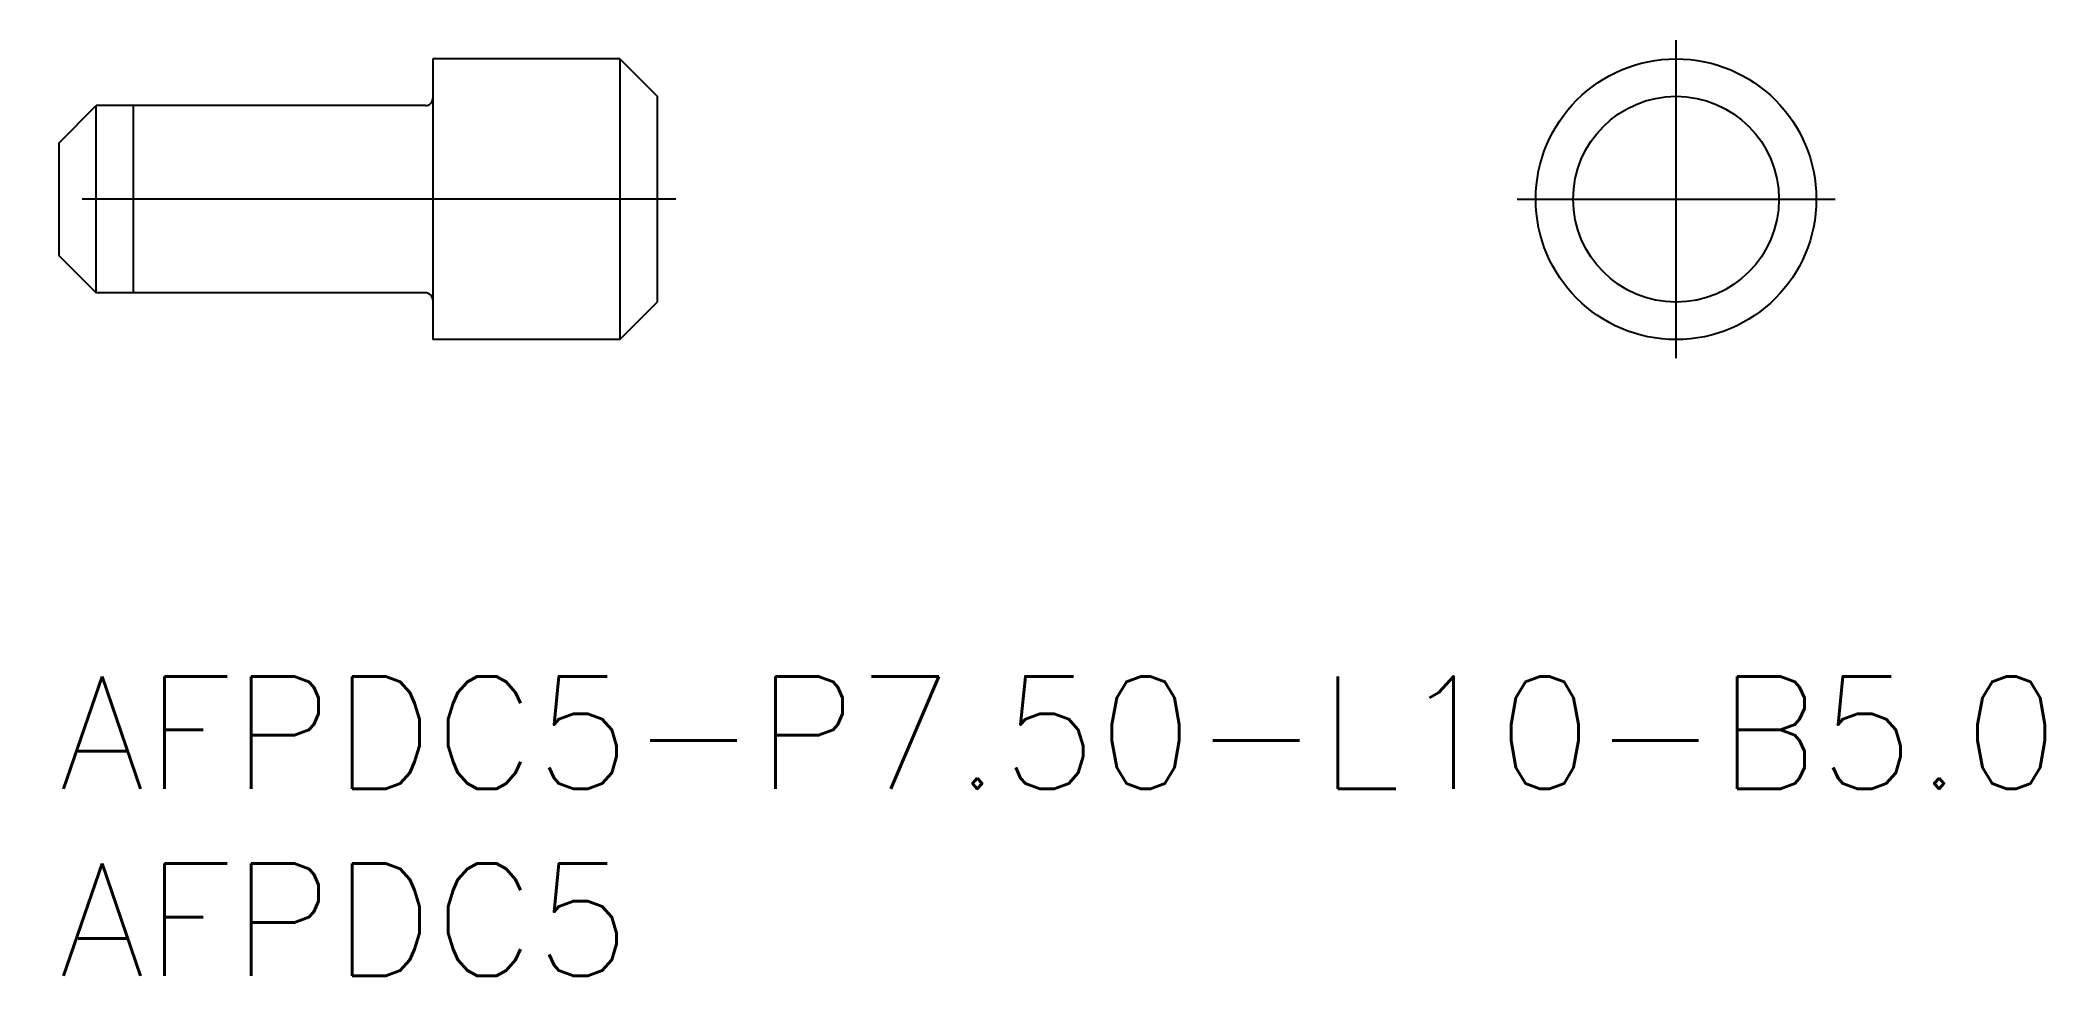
# Model space of a CAD drawing. Extents: x -0.5 to 53.1, y -8 to 17.
import ezdxf

# ---------------------------------------------------------------- set-up
doc = ezdxf.new("R2010")
doc.units = 0
doc.header["$LTSCALE"] = 0.5
doc.linetypes.add('CENTER', pattern=[50.8, 31.75, -6.35, 6.35, -6.35])
for name, color, linetype in [('MSM_CENTER', 1, 'CENTER'), ('MSM_CONTINUOUS', 7, 'CONTINUOUS'), ('MSM_NARROW', 5, 'CONTINUOUS'), ('MSM_PART_NUMBER', 7, 'CONTINUOUS')]:
    doc.layers.add(name, color=color, linetype=linetype)
doc.styles.get("Standard").update_dxf_attribs({"font": 'txt.shx', "height": 1, "bigfont": 'bigfont.shx'})

# ---------------------------------------------------------------- blocks, each defined once
blk = doc.blocks.new('*U15')
at = {"layer": 'MSM_PART_NUMBER'}
blk.add_text('AFPDC5-P7.50-L10-B5.0', height=3, dxfattribs=at).set_placement((0, -3))
blk = doc.blocks.new('*U16')
at = {"layer": 'MSM_PART_NUMBER'}
blk.add_text('AFPDC5', height=3, dxfattribs=at).set_placement((0, -8))

msp = doc.modelspace()

# ---------------------------------------------------------------- linework, layer by layer
at = {"layer": 'MSM_CENTER'}
for p, q in [((43.239, 8.5), (43.239, 17)), ((16.5, 12.75), (-0.5, 12.75)), ((38.989, 12.75), (47.489, 12.75))]:
    msp.add_line(p, q, dxfattribs=at)
at = {"layer": 'MSM_CONTINUOUS'}
for p, q in [((15, 16.5), (10, 16.5)), ((10, 16.5), (10, 9)), ((15, 16.5), (16, 15.5)), ((15, 16.5), (15, 9)), ((0, 14.25), (1, 15.25)), ((9.8, 15.25), (1, 15.25)), ((1, 10.25), (1, 15.25)), ((16, 15.5), (16, 10)), ((0, 14.25), (0, 11.25)), ((0, 11.25), (1, 10.25)), ((9.8, 10.25), (1, 10.25)), ((15, 9), (16, 10)), ((15, 9), (10, 9))]:
    msp.add_line(p, q, dxfattribs=at)
for radius in [3.75, 2.75]:
    msp.add_circle((43.239, 12.75), radius, dxfattribs=at)
for centre, start, end in [((9.8, 15.45), 270, 0), ((9.8, 10.05), 0, 90)]:
    msp.add_arc(centre, 0.2, start, end, dxfattribs=at)
at = {"layer": 'MSM_NARROW'}
msp.add_line((2, 10.25), (2, 15.25), dxfattribs=at)

# ---------------------------------------------------------------- block references
at = {"layer": 'MSM_CONTINUOUS'}
for name in ['*U15', '*U16']:
    msp.add_blockref(name, (0, 0), dxfattribs=at)

doc.saveas('drawing.dxf')
